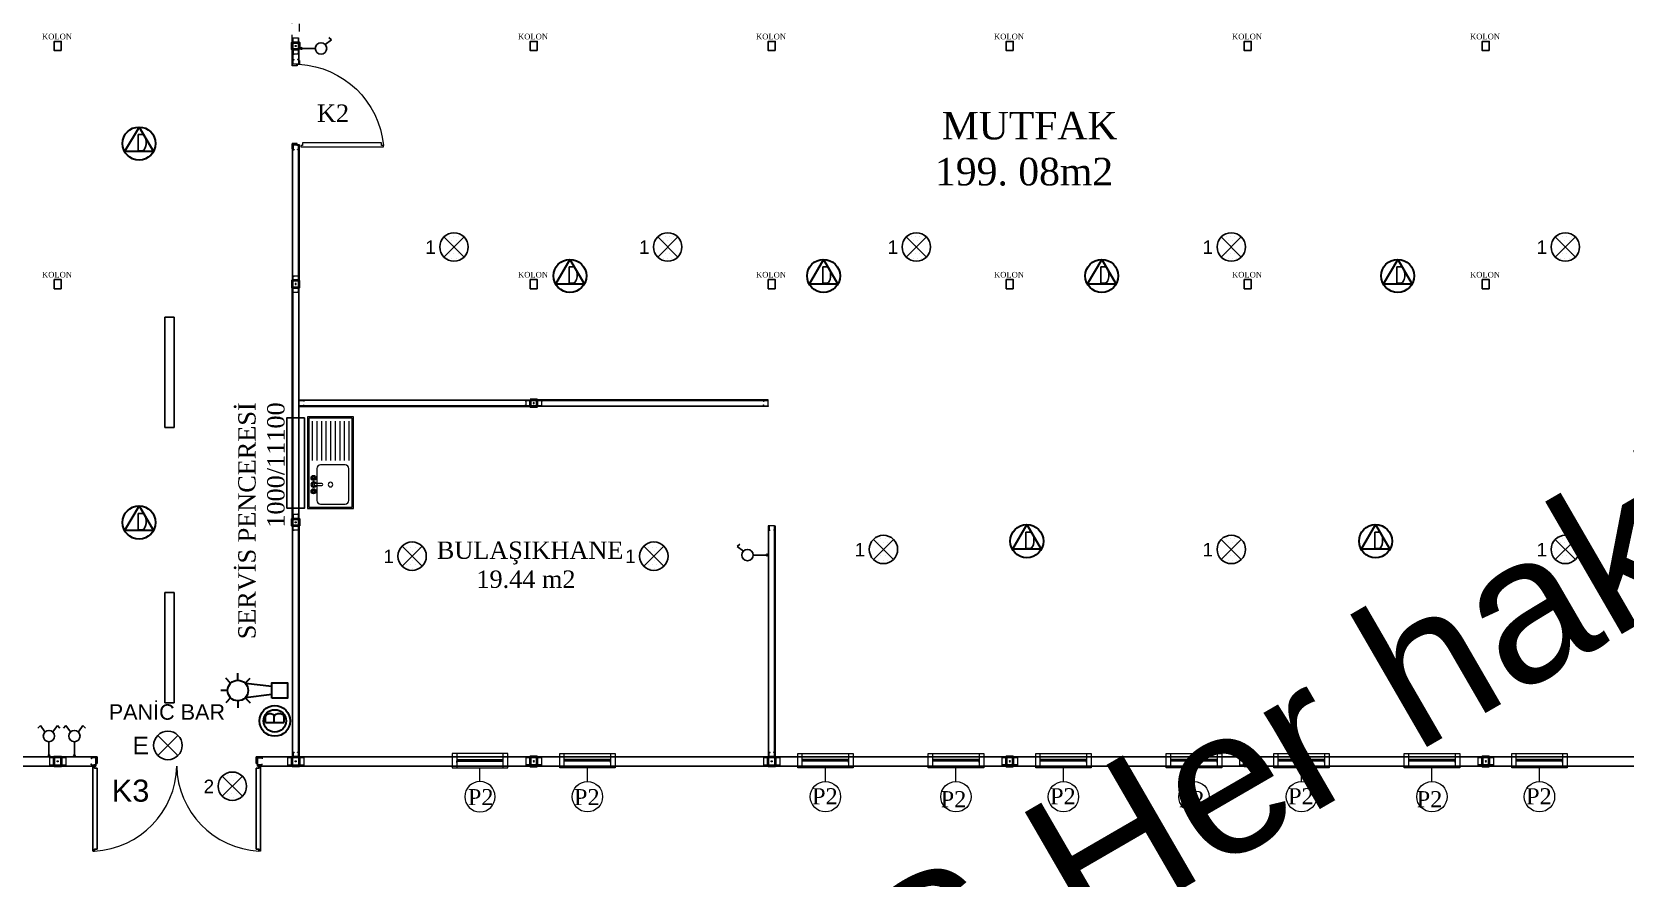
# Model space of a CAD drawing. Header units: millimetres. Extents: x 1111077 to 1166988, y 3220 to 42753.
# Drawn here: x 1129826 to 1147165, y 24286 to 33489 of the extents above; entities that cross this region are included whole.
import ezdxf

# ---------------------------------------------------------------- set-up
doc = ezdxf.new("R2010")
doc.units = ezdxf.units.MM
doc.linetypes.add('ÇİZGİ3', pattern=[30, 12, -18])
for name, color, linetype in [('ANTET', 7, 'Continuous'), ('BİRLEŞİM ELEMANLARI', 4, 'Continuous'), ('DIŞ PANEL', 21, 'Continuous'), ('DUVAR', 1, 'Continuous'), ('ELEKTRIK', 41, 'Continuous'), ('P1', 40, 'Continuous')]:
    doc.layers.add(name, color=color, linetype=linetype)
for name, color, linetype, lineweight in [('BRL ELM YAZI', 3, 'Continuous', 30), ('IC KAPILI 1050', 140, 'Continuous', 0), ('steel', 20, 'Continuous', 40), ('T.S.B-23.17-AKILLI ANALOG ADRESLi SIFIRLANABiLiR YANGIN iHBAR BUTONU', 32, 'Continuous', 30), ('T.S.B-23.19-AKILLI ANALOG ADRESLi ÇEVRiMDEN BESLEMELi FLASÖRLÜ YANGIN iHBAR SiRENi', 3, 'Continuous', 30), ('T.S.B-23.9-AKILLI ANALOG ADRESLi OPTiK DUMAN DEDEKTÖRÜ', 32, 'Continuous', 30), ('TEFRİS-M', 232, 'Continuous', 5), ('TESISAT', 4, 'Continuous', 9), ('WALL INTERNAL', 7, 'Continuous', 50), ('yazi', 7, 'Continuous', 5), ('YAZİ', 7, 'Continuous', 5)]:
    doc.layers.add(name, color=color, linetype=linetype, lineweight=lineweight)
doc.styles.add('PREFI YAZI', font='arial.ttf', dxfattribs={"height": 1})
doc.styles.add('RomanSTA', font='')
doc.styles.get("Standard").update_dxf_attribs({"font": 'arial.ttf', "height": 400})
doc.styles.add('times', font='times.ttf')
doc.styles.add('YAZI', font='arial.ttf', dxfattribs={"height": 150})
doc.styles.add('YENI', font='arial.ttf', dxfattribs={"height": 1})
doc.styles.get('RomanSTA').set_extended_font_data('RomanSTA')

# ---------------------------------------------------------------- blocks, each defined once
blk = doc.blocks.new('111')
at = {"layer": 'ANTET', "style": 'YAZI'}
blk.add_attdef('F.Mİ.06/B', (721224.6, 262201.2), '', height=185, dxfattribs=at)
at = {"layer": 'yazi', "color": 254, "style": 'PREFI YAZI'}
blk.add_attdef('XXXXXXXXXXXXXXXXXXXXXXXXXXXXXXXXXX', (722674.6, 265572.6), '', height=839.4, rotation=30.08477, dxfattribs=at)
at = {"layer": 'yazi', "style": 'YAZI'}
for tag, p, height in [('XXXXXXXXXXXXBAŞLIKXXXXXXXXX', (740195.6, 264450.6), 289.2), ('S.K.', (732813.6, 264499.9), 185), ('XXXXXXXXXXXXXXXXXXXXXX', (733838.4, 264346.7), 289.2), ('XXXXXXŞANTİYEXXXXXXX', (734306.4, 263935.8), 289.2), ('XXXXXXXXBİNA/TİPİXXXXXXXX', (741747.7, 263955), 185), ('M²', (748437.2, 263921.4), 243.5), ('H.V.Y.', (732813.6, 263060.3), 185), ('00.00.0000', (735828.1, 263060.3), 185), ('TM0900/0000', (740623.4, 263060.3), 185), ('REV01', (744283.8, 263060.3), 185), ('SAYFA', (748169.4, 262988.7), 185)]:
    blk.add_attdef(tag, p, '', height=height, dxfattribs=at)
blk = doc.blocks.new('DIŞ İKİLİ KEP 80-60')
at = {"lineweight": 40}
blk.add_lwpolyline([(126, 94), (126, -6), (50, -6), (50, 94)], close=True, dxfattribs=at)
at = {"layer": 'BİRLEŞİM ELEMANLARI', "color": 6, "lineweight": 20}
for p, q in [((175, 82), (0, 82)), ((0, 2), (175, 2)), ((19, 82), (19, 84)), ((19, 2), (19, 0)), ((25, 79), (25, 87)), ((25, 5), (25, -3)), ((32, 82), (32, 84)), ((32, 2), (32, 0)), ((143, 82), (143, 84)), ((143, 2), (143, 0)), ((150, 79), (150, 87)), ((150, 5), (150, -3)), ((156, 82), (156, 84)), ((156, 2), (156, 0))]:
    blk.add_line(p, q, dxfattribs=at)
for points in [[(0, 0), (0, 84)], [(0, 84), (175, 84), (175, 0), (0, 0)]]:
    blk.add_lwpolyline(points, dxfattribs=at)
blk.add_circle((88, 42), 6.5, dxfattribs=at)
blk = doc.blocks.new('İÇ İKİLİ KEP 60')
at = {"lineweight": 40}
blk.add_lwpolyline([(126, 70), (126, -6), (50, -6), (50, 70)], close=True, dxfattribs=at)
at = {"layer": 'BİRLEŞİM ELEMANLARI', "color": 171, "lineweight": 20}
for p, q in [((175, 62), (0, 62)), ((0, 2), (175, 2)), ((19, 62), (19, 64)), ((19, 2), (19, 0)), ((25, 59), (25, 67)), ((25, 5), (25, -3)), ((32, 62), (32, 64)), ((32, 2), (32, 0)), ((143, 62), (143, 64)), ((143, 2), (143, 0)), ((150, 59), (150, 67)), ((150, 5), (150, -3)), ((156, 62), (156, 64)), ((156, 2), (156, 0))]:
    blk.add_line(p, q, dxfattribs=at)
for points in [[(0, 0), (0, 64)], [(0, 64), (175, 64), (175, 0), (0, 0)]]:
    blk.add_lwpolyline(points, dxfattribs=at)
blk.add_circle((88, 32), 6.5, dxfattribs=at)
blk = doc.blocks.new('P1 800X1100 VASİSTASLI (60)')
at = {"color": 253, "lineweight": 15}
for p, q in [((-87298, 34938), (-87298, 34921)), ((-86594, 34938), (-86594, 34921))]:
    blk.add_line(p, q, dxfattribs=at)
at = {"layer": 'P1', "lineweight": 15}
for p, q in [((-86946, 35146), (-86946, 34996)), ((-87298, 34938), (-86594, 34938)), ((-87298, 34934), (-86594, 34934)), ((-87298, 34925), (-86594, 34925)), ((-87298, 34921), (-86594, 34921))]:
    blk.add_line(p, q, dxfattribs=at)
at = {"layer": 'P1', "lineweight": 15, "elevation": 0}
for points in [[(-87348, 34996), (-86544, 34996), (-86544, 34871), (-87348, 34871)], [(-87298, 34996), (-86594, 34996), (-86594, 34871), (-87298, 34871)]]:
    blk.add_lwpolyline(points, close=True, dxfattribs=at)
at = {"layer": 'P1', "lineweight": 15}
blk.add_circle((-86946, 35310), 165, dxfattribs=at)
blk = doc.blocks.new('DIŞ-P1 PENCERELİ-2514-G-B-(80)-2ÖZEL-1')
at = {"layer": 'DIŞ PANEL'}
for p, q in [((337795, 239684), (337795, 237170)), ((337895, 239684), (337795, 239684)), ((337895, 237170), (337895, 239684)), ((337795, 237170), (337895, 237170))]:
    blk.add_line(p, q, dxfattribs=at)
at = {"rotation": 90}
blk.add_blockref('P1 800X1100 VASİSTASLI (60)', (372778, 324963), dxfattribs=at)
blk = doc.blocks.new('İÇ-DOLU-2514-B-B-(60)')
at = {"color": 171, "lineweight": 15}
for p, q in [((50, 68), (0, 68)), ((0, 68), (0, 8)), ((0, 8), (50, 8)), ((48.8, 66.8), (1.2, 66.8)), ((1.2, 66.8), (1.2, 9.2)), ((1.2, 9.2), (48.8, 9.2)), ((48.8, 66.8), (48.8, 56)), ((50, 56), (48.8, 56)), ((48.8, 9.2), (48.8, 20)), ((48.8, 20), (50, 20)), ((50, 68), (50, 56)), ((50, 8), (50, 20)), ((2464, 68), (2514, 68)), ((2464, 68), (2464, 56)), ((2464, 56), (2465.2, 56)), ((2464, 8), (2464, 20)), ((2465.2, 20), (2464, 20)), ((2514, 8), (2464, 8)), ((2465.2, 66.8), (2512.8, 66.8)), ((2465.2, 66.8), (2465.2, 56)), ((2465.2, 9.2), (2465.2, 20)), ((2512.8, 9.2), (2465.2, 9.2)), ((2512.8, 66.8), (2512.8, 9.2)), ((2514, 68), (2514, 8))]:
    blk.add_line(p, q, dxfattribs=at)
at = {"lineweight": 9}
for points in [[(0, 68), (2514, 68), (2514, 76), (0, 76)], [(0, 8), (2514, 8), (2514, 0), (0, 0)]]:
    blk.add_lwpolyline(points, close=True, dxfattribs=at)
blk = doc.blocks.new('Faucet - Bathroom top')
at = {"lineweight": 0}
for p, q in [((-4.107, 0.125), (-4.375, 0.125)), ((-3.75, 0.4788), (-3.75, 0.75)), ((-3.5, 0.482), (-3.5, 0.75)), ((-3.1461, 0.125), (-2.875, 0.125)), ((3.143, 0.125), (2.875, 0.125)), ((3.5, 0.4788), (3.5, 0.75)), ((3.75, 0.482), (3.75, 0.75)), ((4.1039, 0.125), (4.375, 0.125)), ((-4.1039, -0.125), (-4.375, -0.125)), ((-3.75, -0.4821), (-3.75, -0.75)), ((-3.5, -0.4789), (-3.5, -0.75)), ((-3.143, -0.125), (-2.875, -0.125)), ((-0.5, -0.8639), (-0.5, -4.5)), ((0.5, -4.5), (0.5, -0.8631)), ((3.1461, -0.125), (2.875, -0.125)), ((3.5, -0.4821), (3.5, -0.75)), ((3.75, -0.4789), (3.75, -0.75)), ((4.107, -0.125), (4.375, -0.125))]:
    blk.add_line(p, q, dxfattribs=at)
for centre, radius in [((-3.625, 0), 1.375), ((-4.625, 0), 0.2795), ((-3.625, 0), 0.5), ((-3.625, 1), 0.2795), ((-2.625, 0), 0.2795), ((0, 0), 0.5), ((3.625, 0), 1.375), ((2.625, 0), 0.2795), ((3.625, 0), 0.5), ((3.625, 1), 0.2795), ((4.625, 0), 0.2795), ((-3.625, -1), 0.2795), ((3.625, -1), 0.2795)]:
    blk.add_circle(centre, radius, dxfattribs=at)
for centre, radius, start, end in [((-3.625, 0), 1, 105.2407, 164.2093), ((-3.625, 0), 1, 16.44125, 74.07887), ((0, 0), 1.5, 289.6514, 250.3603), ((0, 0), 1, 300.3431, 239.7554), ((3.625, 0), 1, 106.12, 164.0884), ((3.625, 0), 1, 16.23422, 73.90469), ((-3.625, 0), 1, 196.2342, 253.9047), ((-3.625, 0), 1, 286.12, 344.0884), ((0, -4.5), 0.5, 180, 0), ((3.625, 0), 1, 196.4413, 254.0789), ((3.625, 0), 1, 285.2407, 344.2093)]:
    blk.add_arc(centre, radius, start, end, dxfattribs=at)
blk = doc.blocks.new('EVYE')
at = {"layer": 'TESISAT'}
for p, q in [((-952, -216), (-527, -216)), ((-952, -266), (-527, -266)), ((-952, -316), (-527, -316)), ((-952, -366), (-527, -366)), ((-952, -416), (-527, -416)), ((-952, -466), (-527, -466)), ((-952, -516), (-527, -516)), ((-952, -566), (-527, -566)), ((-952, -616), (-527, -616))]:
    blk.add_line(p, q, dxfattribs=at)
for points in [[(-1002, -166), (-2, -166), (-2, -666), (-1002, -666)], [(-987, -181), (-17, -181), (-17, -651), (-987, -651)]]:
    blk.add_lwpolyline(points, close=True, dxfattribs=at)
blk.add_lwpolyline([(-437, -266), (-92, -266, -0.414214), (-52, -306), (-52, -576, -0.414214), (-92, -616), (-437, -616, -0.414214), (-477, -576), (-477, -306, -0.414214)], format="xyb", close=True, dxfattribs=at)
blk.add_circle((-264, -416), 25, dxfattribs=at)
at = {"layer": 'TESISAT', "xscale": -20, "yscale": 20, "zscale": 20}
blk.add_blockref('Faucet - Bathroom top', (-264, -232), dxfattribs=at)
blk = doc.blocks.new('C TİPİ ARM')
at = {"layer": 'ELEKTRIK'}
h = blk.add_hatch(dxfattribs=at)
h.set_pattern_fill('DOTS', color=256, scale=53.768384, style=0)
h.set_pattern_definition([(0, (-13266.97, -14769.9), (42.67865, 85.3573), [0, -85.3573])])
h.paths.add_polyline_path([(199, 199, 0.414214), (-199, 199), (0, 0)])
h.paths.add_polyline_path([(199, -199), (0, 0), (-199, -199, 0.414214)])
for p, q in [((-199, -199), (199, 199)), ((-199, 199), (199, -199))]:
    blk.add_line(p, q, dxfattribs=at)
blk.add_circle((0, 0), 281, dxfattribs=at)
at = {"layer": 'ELEKTRIK', "linetype": 'Continuous', "style": 'YENI'}
blk.add_text('1', height=267, dxfattribs=at).set_placement((-568, -137))
blk = doc.blocks.new('ANAHTAR')
at = {"layer": 'ELEKTRIK'}
for p, q in [((-62, 214), (-205, 214)), ((44, 257), (114, 306)), ((114, 306), (84, 334))]:
    blk.add_line(p, q, dxfattribs=at)
for centre, radius in [((-214, 214), 8.92), ((0, 214), 61.9)]:
    blk.add_circle(centre, radius, dxfattribs=at)
blk = doc.blocks.new('KOMÜTATÖR')
at = {"layer": 'ELEKTRIK'}
for p, q in [((372, 0), (22, 0)), ((631, 106), (801, 225)), ((801, 225), (728, 293)), ((631, -106), (801, -225)), ((801, -225), (728, -293))]:
    blk.add_line(p, q, dxfattribs=at)
for centre, radius in [((0, 0), 21.8), ((523, 0), 151)]:
    blk.add_circle(centre, radius, dxfattribs=at)
blk = doc.blocks.new('P2 600X400 VASİSTASLI (80)')
at = {"color": 253, "lineweight": 15}
for p, q in [((-40276, -7250), (-40276, -7267)), ((-39772, -7250), (-39772, -7267))]:
    blk.add_line(p, q, dxfattribs=at)
at = {"layer": 'P1', "lineweight": 15}
for p, q in [((-40024, -7042), (-40024, -7192)), ((-40326, -7192), (-39722, -7192)), ((-40326, -7346), (-40326, -7192)), ((-40276, -7192), (-39772, -7192)), ((-40276, -7346), (-40276, -7192)), ((-40276, -7265), (-39772, -7265)), ((-40276, -7269), (-39772, -7269)), ((-40276, -7278), (-39772, -7278)), ((-40276, -7282), (-39772, -7282)), ((-39772, -7192), (-39772, -7346)), ((-39722, -7192), (-39722, -7346)), ((-39722, -7346), (-40326, -7346)), ((-39772, -7346), (-40276, -7346))]:
    blk.add_line(p, q, dxfattribs=at)
blk.add_circle((-40024, -6878), 165, dxfattribs=at)
blk = doc.blocks.new('DIŞ-P2 PENCERELİ-2514-G-B-(80)')
at = {"layer": 'DIŞ PANEL'}
for p, q in [((0, 100), (2514, 100)), ((0, 0), (0, 100)), ((2514, 0), (0, 0)), ((2514, 100), (2514, 0))]:
    blk.add_line(p, q, dxfattribs=at)
blk.add_blockref('P2 600X400 VASİSTASLI (80)', (41991, 7311))
blk = doc.blocks.new('K3 1750X2035 (80)')
at = {"color": 171, "lineweight": 15}
for p, q in [((-50076, -8695), (-50076, -8707)), ((-50076, -8695), (-50026, -8695)), ((-50076, -8707), (-50075, -8707)), ((-50076, -8775), (-50076, -8763)), ((-50075, -8763), (-50076, -8763)), ((-50026, -8775), (-50076, -8775)), ((-50075, -8697), (-50027, -8697)), ((-50075, -8697), (-50075, -8707)), ((-50075, -8774), (-50075, -8763)), ((-50027, -8774), (-50075, -8774)), ((-50066, -8682), (-50066, -8683)), ((-50066, -8785), (-50066, -8783)), ((-50027, -8697), (-50027, -8774)), ((-50026, -8695), (-50026, -8775)), ((-48216, -8695), (-48266, -8695)), ((-48266, -8695), (-48266, -8775)), ((-48266, -8775), (-48216, -8775)), ((-48217, -8697), (-48265, -8697)), ((-48265, -8697), (-48265, -8774)), ((-48265, -8774), (-48217, -8774)), ((-48225, -8682), (-48225, -8683)), ((-48225, -8785), (-48225, -8783)), ((-48217, -8697), (-48217, -8707)), ((-48216, -8707), (-48217, -8707)), ((-48217, -8774), (-48217, -8763)), ((-48217, -8763), (-48216, -8763)), ((-48216, -8695), (-48216, -8707)), ((-48216, -8775), (-48216, -8763))]:
    blk.add_line(p, q, dxfattribs=at)
at = {"color": 151, "lineweight": 9}
for p, q in [((-50047, -8695), (-50047, -8683)), ((-50026, -8695), (-50047, -8695)), ((-50026, -8695), (-50047, -8695)), ((-48266, -8695), (-48245, -8695)), ((-48266, -8695), (-48245, -8695)), ((-48245, -8695), (-48245, -8683))]:
    blk.add_line(p, q, dxfattribs=at)
at = {"color": 171, "lineweight": 15, "elevation": 0}
for points in [[(-50040, -8666), (-50040, -8681), (-50058, -8681), (-50058, -7759), (-50040, -7759), (-50040, -7774), (-50041, -7774), (-50041, -7760), (-50057, -7760), (-50057, -8680), (-50041, -8680), (-50041, -8666)], [(-50056, -8680), (-50041, -8680), (-50041, -8660), (-50011, -8660), (-50011, -7780), (-50041, -7780), (-50041, -7760), (-50056, -7760), (-50056, -7761), (-50042, -7761), (-50042, -7781), (-50012, -7781), (-50012, -8659), (-50042, -8659), (-50042, -8679), (-50056, -8679)], [(-48235, -8680), (-48250, -8680), (-48250, -8660), (-48280, -8660), (-48280, -7780), (-48250, -7780), (-48250, -7760), (-48235, -7760), (-48235, -7761), (-48249, -7761), (-48249, -7781), (-48279, -7781), (-48279, -8659), (-48249, -8659), (-48249, -8679), (-48235, -8679)], [(-48252, -8666), (-48252, -8681), (-48234, -8681), (-48234, -7759), (-48252, -7759), (-48252, -7774), (-48250, -7774), (-48250, -7760), (-48235, -7760), (-48235, -8680), (-48250, -8680), (-48250, -8666)]]:
    blk.add_lwpolyline(points, close=True, dxfattribs=at)
for points in [[(-50066, -8682), (-50024, -8682), (-50024, -8710), (-50009, -8710), (-50009, -8785), (-50066, -8785)], [(-50066, -8783), (-50011, -8783), (-50011, -8711), (-50026, -8711), (-50026, -8683), (-50066, -8683)], [(-48225, -8682), (-48267, -8682), (-48267, -8710), (-48282, -8710), (-48282, -8785), (-48225, -8785)], [(-48225, -8783), (-48281, -8783), (-48281, -8711), (-48266, -8711), (-48266, -8683), (-48225, -8683)]]:
    blk.add_lwpolyline(points, dxfattribs=at)
at = {"color": 171, "lineweight": 15}
for centre, start, end in [((-50088, -8700), 1.1108, 87.0826), ((-48204, -8700), 92.9174, 178.8892)]:
    blk.add_arc(centre, 942, start, end, dxfattribs=at)
blk = doc.blocks.new('DIŞ-K3 KAPILI-2514-G-B-(80)')
at = {"layer": 'DIŞ PANEL'}
for points in [[(377, 100), (0, 100), (0, 0), (392, 0)], [(2122, 0), (2514, 0), (2514, 100), (2137, 100)]]:
    blk.add_lwpolyline(points, dxfattribs=at)
blk.add_blockref('K3 1750X2035 (80)', (50403, 8783))
blk = doc.blocks.new('C TİPİ ARM (KAFESLİ)')
at = {"layer": 'ELEKTRIK'}
h = blk.add_hatch(dxfattribs=at)
h.set_pattern_fill('DOTS', color=256, scale=53.768384, style=0)
h.set_pattern_definition([(0, (-13266.97, -14769.9), (42.67865, 85.3573), [0, -85.3573])])
h.paths.add_polyline_path([(199, 199, 0.414214), (-199, 199), (0, 0)])
h.paths.add_polyline_path([(199, -199), (0, 0), (-199, -199, 0.414214)])
for p, q in [((-199, -199), (199, 199)), ((-199, 199), (199, -199))]:
    blk.add_line(p, q, dxfattribs=at)
blk.add_circle((0, 0), 281, dxfattribs=at)
at = {"layer": 'ELEKTRIK', "linetype": 'Continuous', "style": 'YENI'}
blk.add_text('2', height=267, dxfattribs=at).set_placement((-568, -137))
blk = doc.blocks.new('K2 875X2035 (60)')
at = {"color": 171, "lineweight": 15}
for p, q in [((-46938, -1303, 0), (-46888, -1303, 0)), ((-46938, -1303, 0), (-46938, -1315, 0)), ((-46938, -1315, 0), (-46937, -1315, 0)), ((-46938, -1363, 0), (-46938, -1351, 0)), ((-46937, -1351, 0), (-46938, -1351, 0)), ((-46888, -1363, 0), (-46938, -1363, 0)), ((-46937, -1304, 0), (-46890, -1304, 0)), ((-46937, -1304, 0), (-46937, -1315, 0)), ((-46937, -1362, 0), (-46937, -1351, 0)), ((-46890, -1362, 0), (-46937, -1362, 0)), ((-46929, -1293, 0), (-46929, -1295, 0)), ((-46929, -1372, 0), (-46929, -1371, 0)), ((-46890, -1304, 0), (-46890, -1362, 0)), ((-46888, -1303, 0), (-46888, -1363, 0)), ((-45958, -1303, 0), (-46008, -1303, 0)), ((-46008, -1303, 0), (-46008, -1363, 0)), ((-46008, -1363, 0), (-45958, -1363, 0)), ((-45960, -1304, 0), (-46007, -1304, 0)), ((-46007, -1304, 0), (-46007, -1362, 0)), ((-46007, -1362, 0), (-45960, -1362, 0)), ((-45968, -1293, 0), (-45968, -1295, 0)), ((-45968, -1372, 0), (-45968, -1371, 0)), ((-45960, -1304, 0), (-45960, -1315, 0)), ((-45958, -1315, 0), (-45960, -1315, 0)), ((-45960, -1362, 0), (-45960, -1351, 0)), ((-45960, -1351, 0), (-45958, -1351, 0)), ((-45958, -1303, 0), (-45958, -1315, 0)), ((-45958, -1363, 0), (-45958, -1351, 0))]:
    blk.add_line(p, q, dxfattribs=at)
at = {"color": 171, "lineweight": 15, "elevation": 0}
for points in [[(-46929, -1293), (-46887, -1293), (-46887, -1317), (-46872, -1317), (-46872, -1372), (-46929, -1372)], [(-46929, -1371), (-46873, -1371), (-46873, -1319), (-46888, -1319), (-46888, -1295), (-46929, -1295)], [(-45968, -1293), (-46010, -1293), (-46010, -1317), (-46025, -1317), (-46025, -1372), (-45968, -1372)], [(-45968, -1371), (-46023, -1371), (-46023, -1319), (-46008, -1319), (-46008, -1295), (-45968, -1295)]]:
    blk.add_lwpolyline(points, dxfattribs=at)
at = {"layer": 'IC KAPILI 1050', "color": 11, "lineweight": 15}
for p, q in [((-46907, -1279, 0), (-46907, -379, 0)), ((-46907, -379, 0), (-46892, -379, 0)), ((-46892, -379, 0), (-46892, -399, 0)), ((-46892, -399, 0), (-46862, -399, 0)), ((-46862, -399, 0), (-46862, -1259, 0)), ((-46892, -1279, 0), (-46907, -1279, 0)), ((-46862, -1259, 0), (-46892, -1259, 0)), ((-46892, -1259, 0), (-46892, -1279, 0))]:
    blk.add_line(p, q, dxfattribs=at)
blk.add_arc((-46982, -1349, 0), 974, 3.2612, 84.6805, dxfattribs=at)
blk = doc.blocks.new('İÇ-K2 KAPILI-2514-B-B-(60)-1')
at = {"color": 171, "lineweight": 15}
for p, q in [((50, 68), (0, 68)), ((0, 68), (0, 8)), ((0, 8), (50, 8)), ((49, 67), (1, 67)), ((1, 67), (1, 9)), ((1, 9), (49, 9)), ((49, 67), (49, 56)), ((50, 56), (49, 56)), ((49, 9), (49, 20)), ((49, 20), (50, 20)), ((50, 68), (50, 56)), ((50, 8), (50, 20)), ((2464, 68), (2514, 68)), ((2464, 68), (2464, 56)), ((2464, 56), (2465, 56)), ((2464, 8), (2464, 20)), ((2465, 20), (2464, 20)), ((2514, 8), (2464, 8)), ((2465, 67), (2513, 67)), ((2465, 67), (2465, 56)), ((2465, 9), (2465, 20)), ((2513, 9), (2465, 9)), ((2513, 67), (2513, 9)), ((2514, 68), (2514, 8))]:
    blk.add_line(p, q, dxfattribs=at)
at = {"lineweight": 9, "elevation": 0}
for points in [[(0, 68), (1473, 68), (1473, 76), (0, 76)], [(0, 8), (1473, 8), (1473, 0), (0, 0)], [(2514, 68), (2354, 68), (2354, 76), (2514, 76)], [(2514, 8), (2354, 8), (2354, 0), (2514, 0)]]:
    blk.add_lwpolyline(points, close=True, dxfattribs=at)
blk.add_blockref('K2 875X2035 (60)', (48362, 1371))
blk = doc.blocks.new('DIŞ-P2Ç PENCERELİ-2514-G-B-(80)')
at = {"layer": 'DIŞ PANEL'}
for p, q in [((0, 100), (2514, 100)), ((0, 0), (0, 100)), ((2514, 0), (0, 0)), ((2514, 100), (2514, 0))]:
    blk.add_line(p, q, dxfattribs=at)
for p in [(40571, 7311), (41991, 7311)]:
    blk.add_blockref('P2 600X400 VASİSTASLI (80)', p)
blk = doc.blocks.new('EXIT LIGHT')
at = {"layer": 'ELEKTRIK'}
for points in [[(530, 308), (312, 89)], [(312, 308), (530, 89)]]:
    blk.add_lwpolyline(points, dxfattribs=at)
blk.add_circle((421, 199), 155, dxfattribs=at)
at = {"layer": 'ELEKTRIK', "style": 'YENI'}
blk.add_text('E', height=192, dxfattribs=at).set_placement((36, 103, 41973))
blk = doc.blocks.new('T.S.B-23.19-AKILLI ANALOG ADRESLi ÇEVRiMDEN BESLEMELi FLASÖRLÜ YANGIN iHBAR SiRENi')
at = {"layer": 'T.S.B-23.19-AKILLI ANALOG ADRESLi ÇEVRiMDEN BESLEMELi FLASÖRLÜ YANGIN iHBAR SiRENi'}
for p, q in [((0, 651), (0, 726)), ((-113, 539), (-188, 539)), ((-80, 618), (-133, 671)), ((80, 618), (133, 671)), ((112, 539), (187, 539)), ((-80, 459), (-133, 406)), ((-42, 169), (-78, 458)), ((42, 169), (78, 458)), ((80, 459), (133, 406))]:
    blk.add_line(p, q, dxfattribs=at)
blk.add_lwpolyline([(-84, 169), (84, 169), (84, 0), (-84, 0)], close=True, dxfattribs=at)
blk.add_circle((0, 539), 112, dxfattribs=at)
blk = doc.blocks.new('T.S.B-23.17-AKILLI ANALOG ADRESLi SIFIRLANABiLiR YANGIN iHBAR BUTONU')
at = {"layer": 'T.S.B-23.17-AKILLI ANALOG ADRESLi SIFIRLANABiLiR YANGIN iHBAR BUTONU'}
for radius in [16.7, 12.2]:
    blk.add_circle((0, 0), radius, dxfattribs=at)
at = {"layer": 'T.S.B-23.17-AKILLI ANALOG ADRESLi SIFIRLANABiLiR YANGIN iHBAR BUTONU', "style": 'RomanSTA', "width": 0.8}
blk.add_text('B', height=20, dxfattribs=at).set_placement((-4.3, -9.9, 1627))
blk = doc.blocks.new('T.S.B-23.9-AKILLI ANALOG ADRESLi OPTiK DUMAN DEDEKTÖRÜ')
at = {"layer": 'T.S.B-23.9-AKILLI ANALOG ADRESLi OPTiK DUMAN DEDEKTÖRÜ', "color": 1}
for p, q in [((0, 18), (-15.7, -8.8)), ((0, 18), (15.7, -8.8)), ((15.7, -8.8), (-15.7, -8.8))]:
    blk.add_line(p, q, dxfattribs=at)
blk.add_circle((0, 0), 18, dxfattribs=at)
at = {"layer": 'T.S.B-23.9-AKILLI ANALOG ADRESLi OPTiK DUMAN DEDEKTÖRÜ', "color": 1, "style": 'RomanSTA', "width": 0.8}
blk.add_text('D', height=18, dxfattribs=at).set_placement((-3.4, -8))
blk = doc.blocks.new('LED BAND ARMATÜR')
at = {"layer": 'ELEKTRIK'}
for p, q in [((0, 75), (0, -25)), ((1200, 75), (0, 75)), ((1200, 75), (1200, -25)), ((1200, -25), (0, -25))]:
    blk.add_line(p, q, dxfattribs=at)

msp = doc.modelspace()

# ---------------------------------------------------------------- linework, layer by layer
at = {"ltscale": 5}
for points in [[(1130145.5, 33286.2), (1130069.5, 33286.2), (1130069.5, 33386.2), (1130145.5, 33386.2)], [(1135325.5, 33286.2), (1135249.5, 33286.2), (1135249.5, 33386.2), (1135325.5, 33386.2)], [(1137915.5, 33286.2), (1137839.5, 33286.2), (1137839.5, 33386.2), (1137915.5, 33386.2)], [(1140505.5, 33286.2), (1140429.5, 33286.2), (1140429.5, 33386.2), (1140505.5, 33386.2)], [(1143095.5, 33286.2), (1143019.5, 33286.2), (1143019.5, 33386.2), (1143095.5, 33386.2)], [(1145685.5, 33286.2), (1145609.5, 33286.2), (1145609.5, 33386.2), (1145685.5, 33386.2)], [(1130145.5, 30696.2), (1130069.5, 30696.2), (1130069.5, 30796.2), (1130145.5, 30796.2)], [(1135325.5, 30696.2), (1135249.5, 30696.2), (1135249.5, 30796.2), (1135325.5, 30796.2)], [(1137915.5, 30696.2), (1137839.5, 30696.2), (1137839.5, 30796.2), (1137915.5, 30796.2)], [(1140505.5, 30696.2), (1140429.5, 30696.2), (1140429.5, 30796.2), (1140505.5, 30796.2)], [(1143095.5, 30696.2), (1143019.5, 30696.2), (1143019.5, 30796.2), (1143095.5, 30796.2)], [(1145685.5, 30696.2), (1145609.5, 30696.2), (1145609.5, 30796.2), (1145685.5, 30796.2)]]:
    msp.add_lwpolyline(points, close=True, dxfattribs=at)
at = {"ltscale": 5, "elevation": 0}
msp.add_lwpolyline([(1132793.8, 29292.7), (1132601.1, 29292.7), (1132601.1, 28309.7), (1132793.8, 28309.7)], close=True, dxfattribs=at)
at = {"layer": 'TEFRİS-M', "color": 6, "linetype": 'ÇİZGİ3', "lineweight": 0, "ltscale": 7, "elevation": 0}
msp.add_lwpolyline([(1132735.5, 33374.2), (1132659.5, 33374.2), (1132659.5, 35888.2), (1132735.5, 35888.2)], close=True, dxfattribs=at)

# ---------------------------------------------------------------- block references
for name, p, rotation in [('İÇ İKİLİ KEP 60', (1132665.5, 33423.7), 269.9999999999999), ('İÇ İKİLİ KEP 60', (1132665.5, 28243.7), 270.0000000000001), ('DIŞ İKİLİ KEP 80-60', (1130195, 25598.2), 179.9999999999999), ('DIŞ İKİLİ KEP 80-60', (1132785, 25598.2), 179.9999999999999), ('DIŞ İKİLİ KEP 80-60', (1137965, 25598.2), 179.9999999999999), ('DIŞ İKİLİ KEP 80-60', (1143145, 25598.2), 179.9999999999999)]:
    msp.add_blockref(name, p, dxfattribs=dict(rotation=rotation))
at = {"xscale": -1}
for name, p, rotation in [('İÇ İKİLİ KEP 60', (1132665.5, 30658.7), 269.9999999999999), ('İÇ İKİLİ KEP 60', (1135375, 29419.2), 359.9999999999999), ('DIŞ İKİLİ KEP 80-60', (1135200, 25598.2), 180), ('DIŞ İKİLİ KEP 80-60', (1140380, 25598.2), 180), ('DIŞ İKİLİ KEP 80-60', (1145560, 25598.2), 180)]:
    msp.add_blockref(name, p, dxfattribs=dict(at, rotation=rotation))
at = {"lineweight": 13, "extrusion": (0, 0, -1), "zscale": -0.9999999999999996, "rotation": 270}
msp.add_blockref('EVYE', (-1132660.6, 28301.9), dxfattribs=at)
at = {"layer": 'DUVAR', "lineweight": 5}
ref = msp.add_blockref('111', (-245154.8, -489511.3), dxfattribs=dict(at, xscale=1.882481461705298, yscale=1.882481461705298, zscale=1.882481461705298))
ref.add_attrib('XXXXXXXXXXXXXXXXXXXXXXXXXXXXXXXXXX', 'PREFİ PREFABRİK YAPI A.Ş Her hakkı mahfuzdur.', (1115266.6, 8481.8), dxfattribs={"layer": 'yazi', "color": 254, "true_color": 0xe5e5e5, "height": 1580.102, "rotation": 30.08477, "style": 'PREFI YAZI'})
at = {"layer": 'ELEKTRIK'}
msp.add_blockref('ANAHTAR', (1132972.9, 33095.3, 703.3), dxfattribs=at)
at = {"layer": 'ELEKTRIK', "xscale": 0.5500000002793967, "yscale": 0.5500000002793967, "zscale": 0.5500000002793967}
for name, p in [('C TİPİ ARM', (1134419.9, 31150.2)), ('C TİPİ ARM', (1136746.1, 31150.2)), ('C TİPİ ARM', (1139451.2, 31150.2)), ('C TİPİ ARM', (1142878.2, 31150.2)), ('C TİPİ ARM', (1146514.1, 31150.2)), ('C TİPİ ARM', (1133964.2, 27787)), ('C TİPİ ARM', (1136594.5, 27787)), ('C TİPİ ARM', (1139093.2, 27860.4)), ('C TİPİ ARM', (1142878.2, 27860.4)), ('C TİPİ ARM', (1146514.1, 27860.4)), ('C TİPİ ARM (KAFESLİ)', (1132007.8, 25284.9))]:
    msp.add_blockref(name, p, dxfattribs=at)
at = {"layer": 'ELEKTRIK', "xscale": -1}
for name, p, rotation in [('LED BAND ARMATÜR', (1131298.7, 29188.3), 270.0000000000001), ('ANAHTAR', (1137613.7, 27585), 359.9999999999999), ('LED BAND ARMATÜR', (1131298.7, 26190.9), 270.0000000000001), ('DIŞ-P1 PENCERELİ-2514-G-B-(80)-2ÖZEL-1', (890385.8, -312290.5), 269.9999999999999)]:
    msp.add_blockref(name, p, dxfattribs=dict(at, rotation=rotation))
at = {"layer": 'ELEKTRIK', "xscale": -0.4090500000165775, "yscale": 0.4090500000165776, "zscale": 0.4090500000165775, "rotation": 269.9999999999999}
for p in [(1130012, 25617.1), (1130289, 25617.1)]:
    msp.add_blockref('KOMÜTATÖR', p, dxfattribs=at)
at = {"layer": 'steel', "ltscale": 5}
msp.add_blockref('EXIT LIGHT', (1130885.5, 25529.9, 703.3), dxfattribs=at)
at = {"layer": 'T.S.B-23.17-AKILLI ANALOG ADRESLi SIFIRLANABiLiR YANGIN iHBAR BUTONU', "lineweight": 30, "xscale": 10, "yscale": 10, "zscale": 10, "rotation": 89.99999999999999}
msp.add_blockref('T.S.B-23.17-AKILLI ANALOG ADRESLi SIFIRLANABiLiR YANGIN iHBAR BUTONU', (1132470.2, 25995.2, 703.3), dxfattribs=at)
at = {"layer": 'T.S.B-23.19-AKILLI ANALOG ADRESLi ÇEVRiMDEN BESLEMELi FLASÖRLÜ YANGIN iHBAR SiRENi', "lineweight": 30, "rotation": 89.99999999999999}
msp.add_blockref('T.S.B-23.19-AKILLI ANALOG ADRESLi ÇEVRiMDEN BESLEMELi FLASÖRLÜ YANGIN iHBAR SiRENi', (1132607.3, 26325.9, 703.3), dxfattribs=at)
at = {"layer": 'T.S.B-23.9-AKILLI ANALOG ADRESLi OPTiK DUMAN DEDEKTÖRÜ', "color": 1, "lineweight": 30, "xscale": 10, "yscale": 10, "zscale": 10}
for p in [(1130992.5, 32274.8, 703.3), (1135681.5, 30835, 703.3), (1138441.6, 30835, 703.3), (1141469, 30835, 703.3), (1144689.3, 30835, 703.3), (1130992.5, 28152.9, 703.3), (1140653.6, 27949.9, 703.3), (1144448.7, 27949.9, 703.3)]:
    msp.add_blockref('T.S.B-23.9-AKILLI ANALOG ADRESLi OPTiK DUMAN DEDEKTÖRÜ', p, dxfattribs=at)
at = {"layer": 'WALL INTERNAL', "xscale": -1}
for name, p, rotation in [('İÇ-K2 KAPILI-2514-B-B-(60)-1', (1132659.5, 30784.2), 269.9999999999999), ('İÇ-DOLU-2514-B-B-(60)', (1132735.5, 30708.2), 90), ('İÇ-DOLU-2514-B-B-(60)', (1135325.5, 29489.2), 180), ('İÇ-DOLU-2514-B-B-(60)', (1137839.5, 25604.2), 270), ('DIŞ-P2 PENCERELİ-2514-G-B-(80)', (1132735.5, 25604.2), 180)]:
    msp.add_blockref(name, p, dxfattribs=dict(at, rotation=rotation))
at = {"layer": 'WALL INTERNAL'}
for name, p, rotation in [('İÇ-DOLU-2514-B-B-(60)', (1135249.5, 29489.2), 179.9999999999999), ('İÇ-DOLU-2514-B-B-(60)', (1132735.5, 25604.2), 90), ('DIŞ-K3 KAPILI-2514-G-B-(80)', (1132659.5, 25604.2), 179.9999999999999), ('DIŞ-P2 PENCERELİ-2514-G-B-(80)', (1137839.5, 25604.2), 179.9999999999999), ('DIŞ-P2Ç PENCERELİ-2514-G-B-(80)', (1140429.5, 25604.2), 179.9999999999999), ('DIŞ-P2Ç PENCERELİ-2514-G-B-(80)', (1143019.5, 25604.2), 179.9999999999999), ('DIŞ-P2Ç PENCERELİ-2514-G-B-(80)', (1145609.5, 25604.2), 179.9999999999999), ('DIŞ-P2Ç PENCERELİ-2514-G-B-(80)', (1148199.5, 25604.2), 179.9999999999999)]:
    msp.add_blockref(name, p, dxfattribs=dict(at, rotation=rotation))

# ---------------------------------------------------------------- texts
at = {"linetype": 'ByBlock', "lineweight": 5, "width": 4711.297}
for s, insert, char_height, attachment_point in [('{\\fGeorgia|b0|i0|c162|p18;K2}', (1132929.8, 32510.6), 188.953, 7), ('\\pi1444.3;{\\fGeorgia|b0|i0|c162|p18;MUTFAK\\P\\pi1371.4;199. 08m2}', (1138283.2, 31813.2), 300, 7), ('\\pi1392;{\\fGeorgia|b0|i0|c162|p18;BULAŞIKHANE\\P\\pi1822.6;19.44 m2}', (1132841.3, 27946.3), 188.953, 1)]:
    msp.add_mtext(s, dxfattribs=dict(at, insert=insert, char_height=char_height, attachment_point=attachment_point))
at = {"linetype": 'ByBlock', "lineweight": 5, "insert": (1132578.9, 29460.4), "char_height": 188.953, "width": 4711.297, "attachment_point": 9, "rotation": 90}
msp.add_mtext('{\\fGeorgia|b0|i0|c162|p18;SERVİS PENCERESİ\\P1000/11100}', dxfattribs=at)
at = {"lineweight": 0, "char_height": 174.916, "width": 4361.315}
for insert, attachment_point in [((1134570.5, 25079.1), 7), ((1136004.5, 25079.1), 9), ((1138595.4, 25088.3), 9), ((1139995, 25056.9), 9), ((1141185.4, 25088.3), 9), ((1142585, 25056.9), 9), ((1143775.4, 25088.3), 9), ((1145175, 25056.9), 9), ((1146365.4, 25088.3), 9)]:
    msp.add_mtext('{\\fGeorgia|b0|i0|c162|p18;P2}', dxfattribs=dict(at, insert=insert, attachment_point=attachment_point))
at = {"layer": 'BRL ELM YAZI', "color": 7, "style": 'times'}
for p in [(1129936.6, 33407.5), (1135116.6, 33407.5), (1137706.6, 33407.5), (1140296.6, 33407.5), (1142886.6, 33407.5), (1145476.6, 33407.5), (1129936.6, 30817.5), (1135116.6, 30817.5), (1137706.6, 30817.5), (1140296.6, 30817.5), (1142886.6, 30817.5), (1145476.6, 30817.5)]:
    msp.add_text('KOLON', height=61.8, rotation=359.99999, dxfattribs=at).set_placement(p)
at = {"layer": 'YAZİ', "lineweight": 0, "style": 'YENI'}
msp.add_text('PANİC BAR', height=168, dxfattribs=at).set_placement((1130663.4, 26008.2, 703.3))
msp.add_text('K3', height=240, rotation=359.99999, dxfattribs=at).set_placement((1130695, 25117.1))

doc.saveas('drawing.dxf')
